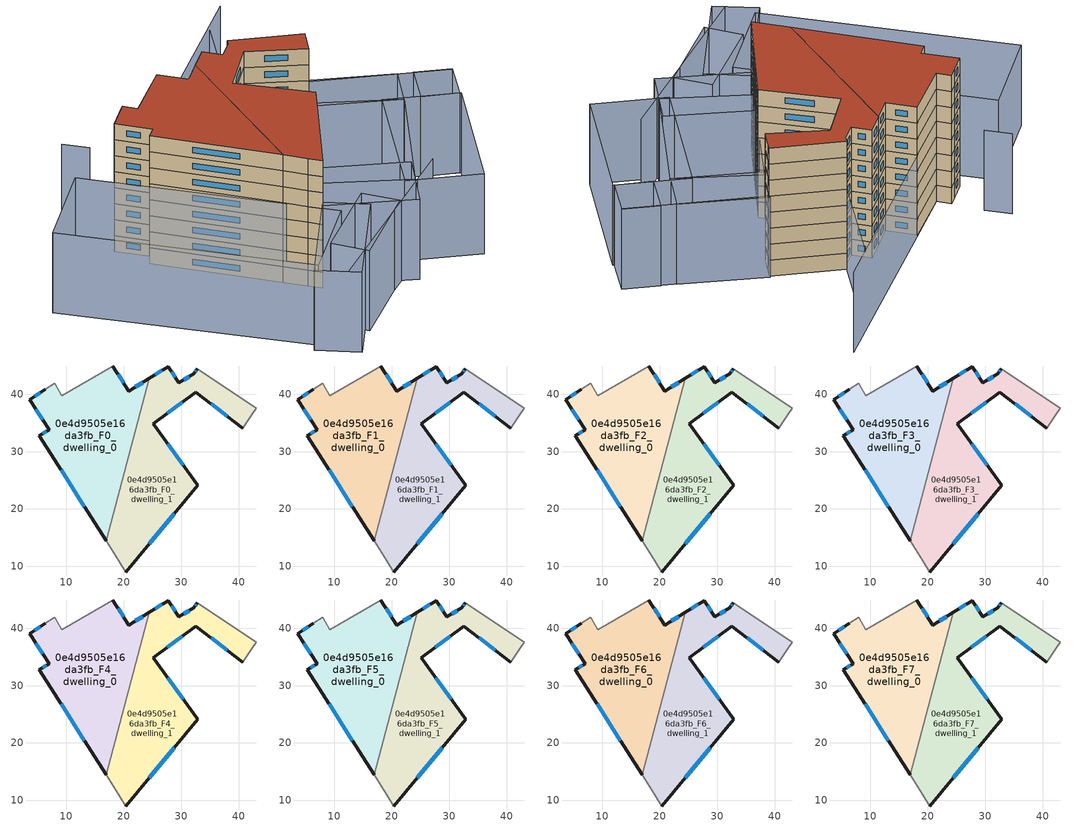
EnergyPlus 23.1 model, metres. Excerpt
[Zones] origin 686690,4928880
0e4d9505e16da3fb_F0_dwelling_0
 floor ground (EU_floor_Construction): 24.43,42.74 16.92,14.45 5.31,32.8 7.02,33.84 3.6,39.05 6.36,40.86 7.96,41.86 9.2,39.7 18.1,44.91 20.9,40.54 z0
 wall outside (EU_wall_Construction): 24.43,42.74 20.9,40.54 18.1,44.91 / 6.36,40.86 3.6,39.05 7.02,33.84 5.31,32.8 16.92,14.45 z0:3
 wall adiabatic (EU_wall_Construction): 18.1,44.91 9.2,39.7 7.96,41.86 6.36,40.86 z0:3
 wall to 0e4d9505e16da3fb_F0_dwelling_1 (EU_wall_Construction): 16.92,14.45 24.43,42.74 z0:3
 window (EU_Window_Construction): 19.99,41.96 19.01,43.49 / 23.28,42.02 22.05,41.25 / 9.09,26.83 13.15,20.42 / 6.47,33.5 5.87,33.14 / 4.71,37.35 5.91,35.53 / 5.47,40.27 4.5,39.64 z0.98:2.02
0e4d9505e16da3fb_F0_dwelling_1
 floor ground (EU_floor_Construction): 43.12,37.55 42.31,36.44 40.7,34.08 32.58,40.36 25.16,34.88 32.89,24.11 20.38,9.02 19.11,10.99 16.92,14.45 24.43,42.74 27.74,44.81 29.59,41.99 32.24,43.6 32.82,44.46 z0
 wall outside (EU_wall_Construction): 20.38,9.02 32.89,24.11 25.16,34.88 32.58,40.36 40.7,34.08 / 32.82,44.46 32.24,43.6 29.59,41.99 27.74,44.81 24.43,42.74 z0:3
 wall adiabatic (EU_wall_Construction): 16.92,14.45 19.11,10.99 20.38,9.02 / 40.7,34.08 42.31,36.44 43.12,37.55 32.82,44.46 z0:3
 window (EU_Window_Construction): 30.38,27.61 27.68,31.37 / 24.45,13.93 28.82,19.2 / 26.66,44.13 25.51,43.41 / 28.99,42.9 28.34,43.89 / 31.38,43.07 30.45,42.51 / 32.63,44.18 32.43,43.88 / 35.22,38.31 38.06,36.12 / 27.58,36.66 30.17,38.57 z0.98:2.02
0e4d9505e16da3fb_F1_dwelling_0
 floor to 0e4d9505e16da3fb_F0_dwelling_0 (EU_floor_Construction): 24.43,42.74 16.92,14.45 5.31,32.8 7.02,33.84 3.6,39.05 6.36,40.86 7.96,41.86 9.2,39.7 18.1,44.91 20.9,40.54 z3
 wall outside (EU_wall_Construction): 24.43,42.74 20.9,40.54 18.1,44.91 / 6.36,40.86 3.6,39.05 7.02,33.84 5.31,32.8 16.92,14.45 z3:6
 wall adiabatic (EU_wall_Construction): 18.1,44.91 9.2,39.7 7.96,41.86 6.36,40.86 z3:6
 wall to 0e4d9505e16da3fb_F1_dwelling_1 (EU_wall_Construction): 16.92,14.45 24.43,42.74 z3:6
 window (EU_Window_Construction): 19.99,41.96 19.01,43.49 / 23.28,42.02 22.05,41.25 / 9.09,26.83 13.15,20.42 / 6.47,33.5 5.87,33.14 / 4.71,37.35 5.91,35.53 / 5.47,40.27 4.5,39.64 z3.98:5.02
0e4d9505e16da3fb_F1_dwelling_1
 floor to 0e4d9505e16da3fb_F0_dwelling_1 (EU_floor_Construction): 43.12,37.55 42.31,36.44 40.7,34.08 32.58,40.36 25.16,34.88 32.89,24.11 20.38,9.02 19.11,10.99 16.92,14.45 24.43,42.74 27.74,44.81 29.59,41.99 32.24,43.6 32.82,44.46 z3
 wall outside (EU_wall_Construction): 20.38,9.02 32.89,24.11 25.16,34.88 32.58,40.36 40.7,34.08 / 32.82,44.46 32.24,43.6 29.59,41.99 27.74,44.81 24.43,42.74 z3:6
 wall adiabatic (EU_wall_Construction): 16.92,14.45 19.11,10.99 20.38,9.02 / 40.7,34.08 42.31,36.44 43.12,37.55 32.82,44.46 z3:6
 window (EU_Window_Construction): 30.38,27.61 27.68,31.37 / 24.45,13.93 28.82,19.2 / 26.66,44.13 25.51,43.41 / 28.99,42.9 28.34,43.89 / 31.38,43.07 30.45,42.51 / 32.63,44.18 32.43,43.88 / 35.22,38.31 38.06,36.12 / 27.58,36.66 30.17,38.57 z3.98:5.02
0e4d9505e16da3fb_F2_dwelling_0
 floor to 0e4d9505e16da3fb_F1_dwelling_0 (EU_floor_Construction): 24.43,42.74 16.92,14.45 5.31,32.8 7.02,33.84 3.6,39.05 6.36,40.86 7.96,41.86 9.2,39.7 18.1,44.91 20.9,40.54 z6
 wall outside (EU_wall_Construction): 24.43,42.74 20.9,40.54 18.1,44.91 / 6.36,40.86 3.6,39.05 7.02,33.84 5.31,32.8 16.92,14.45 z6:9
 wall adiabatic (EU_wall_Construction): 18.1,44.91 9.2,39.7 7.96,41.86 6.36,40.86 z6:9
 wall to 0e4d9505e16da3fb_F2_dwelling_1 (EU_wall_Construction): 16.92,14.45 24.43,42.74 z6:9
 window (EU_Window_Construction): 19.99,41.96 19.01,43.49 / 23.28,42.02 22.05,41.25 / 9.09,26.83 13.15,20.42 / 6.47,33.5 5.87,33.14 / 4.71,37.35 5.91,35.53 / 5.47,40.27 4.5,39.64 z6.98:8.02
0e4d9505e16da3fb_F2_dwelling_1
 floor to 0e4d9505e16da3fb_F1_dwelling_1 (EU_floor_Construction): 43.12,37.55 42.31,36.44 40.7,34.08 32.58,40.36 25.16,34.88 32.89,24.11 20.38,9.02 19.11,10.99 16.92,14.45 24.43,42.74 27.74,44.81 29.59,41.99 32.24,43.6 32.82,44.46 z6
 wall outside (EU_wall_Construction): 20.38,9.02 32.89,24.11 25.16,34.88 32.58,40.36 40.7,34.08 / 32.82,44.46 32.24,43.6 29.59,41.99 27.74,44.81 24.43,42.74 z6:9
 wall adiabatic (EU_wall_Construction): 16.92,14.45 19.11,10.99 20.38,9.02 / 40.7,34.08 42.31,36.44 43.12,37.55 32.82,44.46 z6:9
 window (EU_Window_Construction): 30.38,27.61 27.68,31.37 / 24.45,13.93 28.82,19.2 / 26.66,44.13 25.51,43.41 / 28.99,42.9 28.34,43.89 / 31.38,43.07 30.45,42.51 / 32.63,44.18 32.43,43.88 / 35.22,38.31 38.06,36.12 / 27.58,36.66 30.17,38.57 z6.98:8.02
0e4d9505e16da3fb_F3_dwelling_0
 floor to 0e4d9505e16da3fb_F2_dwelling_0 (EU_floor_Construction): 24.43,42.74 16.92,14.45 5.31,32.8 7.02,33.84 3.6,39.05 6.36,40.86 7.96,41.86 9.2,39.7 18.1,44.91 20.9,40.54 z9
 wall outside (EU_wall_Construction): 24.43,42.74 20.9,40.54 18.1,44.91 / 6.36,40.86 3.6,39.05 7.02,33.84 5.31,32.8 16.92,14.45 z9:12
 wall adiabatic (EU_wall_Construction): 18.1,44.91 9.2,39.7 7.96,41.86 6.36,40.86 z9:12
 wall to 0e4d9505e16da3fb_F3_dwelling_1 (EU_wall_Construction): 16.92,14.45 24.43,42.74 z9:12
 window (EU_Window_Construction): 19.99,41.96 19.01,43.49 / 23.28,42.02 22.05,41.25 / 9.09,26.83 13.15,20.42 / 6.47,33.5 5.87,33.14 / 4.71,37.35 5.91,35.53 / 5.47,40.27 4.5,39.64 z9.98:11.02
0e4d9505e16da3fb_F3_dwelling_1
 floor to 0e4d9505e16da3fb_F2_dwelling_1 (EU_floor_Construction): 43.12,37.55 42.31,36.44 40.7,34.08 32.58,40.36 25.16,34.88 32.89,24.11 20.38,9.02 19.11,10.99 16.92,14.45 24.43,42.74 27.74,44.81 29.59,41.99 32.24,43.6 32.82,44.46 z9
 wall outside (EU_wall_Construction): 20.38,9.02 32.89,24.11 25.16,34.88 32.58,40.36 40.7,34.08 / 32.82,44.46 32.24,43.6 29.59,41.99 27.74,44.81 24.43,42.74 z9:12
 wall adiabatic (EU_wall_Construction): 16.92,14.45 19.11,10.99 20.38,9.02 / 40.7,34.08 42.31,36.44 43.12,37.55 32.82,44.46 z9:12
 window (EU_Window_Construction): 30.38,27.61 27.68,31.37 / 24.45,13.93 28.82,19.2 / 26.66,44.13 25.51,43.41 / 28.99,42.9 28.34,43.89 / 31.38,43.07 30.45,42.51 / 32.63,44.18 32.43,43.88 / 35.22,38.31 38.06,36.12 / 27.58,36.66 30.17,38.57 z9.98:11.02
0e4d9505e16da3fb_F4_dwelling_0
 floor to 0e4d9505e16da3fb_F3_dwelling_0 (EU_floor_Construction): 24.43,42.74 16.92,14.45 5.31,32.8 7.02,33.84 3.6,39.05 6.36,40.86 7.96,41.86 9.2,39.7 18.1,44.91 20.9,40.54 z12
 wall outside (EU_wall_Construction): 24.43,42.74 20.9,40.54 18.1,44.91 / 6.36,40.86 3.6,39.05 7.02,33.84 5.31,32.8 16.92,14.45 z12:15
 wall adiabatic (EU_wall_Construction): 18.1,44.91 9.2,39.7 7.96,41.86 6.36,40.86 z12:15
 wall to 0e4d9505e16da3fb_F4_dwelling_1 (EU_wall_Construction): 16.92,14.45 24.43,42.74 z12:15
 window (EU_Window_Construction): 19.99,41.96 19.01,43.49 / 23.28,42.02 22.05,41.25 / 9.09,26.83 13.15,20.42 / 6.47,33.5 5.87,33.14 / 4.71,37.35 5.91,35.53 / 5.47,40.27 4.5,39.64 z12.98:14.02
0e4d9505e16da3fb_F4_dwelling_1
 floor to 0e4d9505e16da3fb_F3_dwelling_1 (EU_floor_Construction): 43.12,37.55 42.31,36.44 40.7,34.08 32.58,40.36 25.16,34.88 32.89,24.11 20.38,9.02 19.11,10.99 16.92,14.45 24.43,42.74 27.74,44.81 29.59,41.99 32.24,43.6 32.82,44.46 z12
 wall outside (EU_wall_Construction): 20.38,9.02 32.89,24.11 25.16,34.88 32.58,40.36 40.7,34.08 / 32.82,44.46 32.24,43.6 29.59,41.99 27.74,44.81 24.43,42.74 z12:15
 wall adiabatic (EU_wall_Construction): 16.92,14.45 19.11,10.99 20.38,9.02 / 40.7,34.08 42.31,36.44 43.12,37.55 32.82,44.46 z12:15
 window (EU_Window_Construction): 30.38,27.61 27.68,31.37 / 24.45,13.93 28.82,19.2 / 26.66,44.13 25.51,43.41 / 28.99,42.9 28.34,43.89 / 31.38,43.07 30.45,42.51 / 32.63,44.18 32.43,43.88 / 35.22,38.31 38.06,36.12 / 27.58,36.66 30.17,38.57 z12.98:14.02
0e4d9505e16da3fb_F5_dwelling_0
 floor to 0e4d9505e16da3fb_F4_dwelling_0 (EU_floor_Construction): 24.43,42.74 16.92,14.45 5.31,32.8 7.02,33.84 3.6,39.05 6.36,40.86 7.96,41.86 9.2,39.7 18.1,44.91 20.9,40.54 z15
 wall outside (EU_wall_Construction): 24.43,42.74 20.9,40.54 18.1,44.91 / 6.36,40.86 3.6,39.05 7.02,33.84 5.31,32.8 16.92,14.45 z15:18
 wall adiabatic (EU_wall_Construction): 18.1,44.91 9.2,39.7 7.96,41.86 6.36,40.86 z15:18
 wall to 0e4d9505e16da3fb_F5_dwelling_1 (EU_wall_Construction): 16.92,14.45 24.43,42.74 z15:18
 window (EU_Window_Construction): 19.99,41.96 19.01,43.49 / 23.28,42.02 22.05,41.25 / 9.09,26.83 13.15,20.42 / 6.47,33.5 5.87,33.14 / 4.71,37.35 5.91,35.53 / 5.47,40.27 4.5,39.64 z15.98:17.02
0e4d9505e16da3fb_F5_dwelling_1
 floor to 0e4d9505e16da3fb_F4_dwelling_1 (EU_floor_Construction): 43.12,37.55 42.31,36.44 40.7,34.08 32.58,40.36 25.16,34.88 32.89,24.11 20.38,9.02 19.11,10.99 16.92,14.45 24.43,42.74 27.74,44.81 29.59,41.99 32.24,43.6 32.82,44.46 z15
 wall outside (EU_wall_Construction): 20.38,9.02 32.89,24.11 25.16,34.88 32.58,40.36 40.7,34.08 / 32.82,44.46 32.24,43.6 29.59,41.99 27.74,44.81 24.43,42.74 z15:18
 wall adiabatic (EU_wall_Construction): 16.92,14.45 19.11,10.99 20.38,9.02 / 40.7,34.08 42.31,36.44 43.12,37.55 32.82,44.46 z15:18
 window (EU_Window_Construction): 30.38,27.61 27.68,31.37 / 24.45,13.93 28.82,19.2 / 26.66,44.13 25.51,43.41 / 28.99,42.9 28.34,43.89 / 31.38,43.07 30.45,42.51 / 32.63,44.18 32.43,43.88 / 35.22,38.31 38.06,36.12 / 27.58,36.66 30.17,38.57 z15.98:17.02
0e4d9505e16da3fb_F6_dwelling_0
 floor to 0e4d9505e16da3fb_F5_dwelling_0 (EU_floor_Construction): 24.43,42.74 16.92,14.45 5.31,32.8 7.02,33.84 3.6,39.05 6.36,40.86 7.96,41.86 9.2,39.7 18.1,44.91 20.9,40.54 z18
 wall outside (EU_wall_Construction): 24.43,42.74 20.9,40.54 18.1,44.91 / 6.36,40.86 3.6,39.05 7.02,33.84 5.31,32.8 16.92,14.45 z18:21
 wall adiabatic (EU_wall_Construction): 18.1,44.91 9.2,39.7 7.96,41.86 6.36,40.86 z18:21
 wall to 0e4d9505e16da3fb_F6_dwelling_1 (EU_wall_Construction): 16.92,14.45 24.43,42.74 z18:21
 window (EU_Window_Construction): 19.99,41.96 19.01,43.49 / 23.28,42.02 22.05,41.25 / 9.09,26.83 13.15,20.42 / 6.47,33.5 5.87,33.14 / 4.71,37.35 5.91,35.53 / 5.47,40.27 4.5,39.64 z18.98:20.02
0e4d9505e16da3fb_F6_dwelling_1
 floor to 0e4d9505e16da3fb_F5_dwelling_1 (EU_floor_Construction): 43.12,37.55 42.31,36.44 40.7,34.08 32.58,40.36 25.16,34.88 32.89,24.11 20.38,9.02 19.11,10.99 16.92,14.45 24.43,42.74 27.74,44.81 29.59,41.99 32.24,43.6 32.82,44.46 z18
 wall outside (EU_wall_Construction): 20.38,9.02 32.89,24.11 25.16,34.88 32.58,40.36 40.7,34.08 / 32.82,44.46 32.24,43.6 29.59,41.99 27.74,44.81 24.43,42.74 z18:21
 wall adiabatic (EU_wall_Construction): 16.92,14.45 19.11,10.99 20.38,9.02 / 40.7,34.08 42.31,36.44 43.12,37.55 32.82,44.46 z18:21
 window (EU_Window_Construction): 30.38,27.61 27.68,31.37 / 24.45,13.93 28.82,19.2 / 26.66,44.13 25.51,43.41 / 28.99,42.9 28.34,43.89 / 31.38,43.07 30.45,42.51 / 32.63,44.18 32.43,43.88 / 35.22,38.31 38.06,36.12 / 27.58,36.66 30.17,38.57 z18.98:20.02
0e4d9505e16da3fb_F7_dwelling_0
 floor to 0e4d9505e16da3fb_F6_dwelling_0 (EU_floor_Construction): 24.43,42.74 16.92,14.45 5.31,32.8 7.02,33.84 3.6,39.05 6.36,40.86 7.96,41.86 9.2,39.7 18.1,44.91 20.9,40.54 z21
 wall outside (EU_wall_Construction): 24.43,42.74 20.9,40.54 18.1,44.91 / 6.36,40.86 3.6,39.05 7.02,33.84 5.31,32.8 16.92,14.45 z21:24
 wall adiabatic (EU_wall_Construction): 18.1,44.91 9.2,39.7 7.96,41.86 6.36,40.86 z21:24
 wall to 0e4d9505e16da3fb_F7_dwelling_1 (EU_wall_Construction): 16.92,14.45 24.43,42.74 z21:24
 window (EU_Window_Construction): 19.99,41.96 19.01,43.49 / 23.28,42.02 22.05,41.25 / 9.09,26.83 13.15,20.42 / 6.47,33.5 5.87,33.14 / 4.71,37.35 5.91,35.53 / 5.47,40.27 4.5,39.64 z21.98:23.02
 roof outside (EU_roof_Construction): 16.92,14.45 24.43,42.74 20.9,40.54 18.1,44.91 9.2,39.7 7.96,41.86 6.36,40.86 3.6,39.05 7.02,33.84 5.31,32.8 z24
0e4d9505e16da3fb_F7_dwelling_1
 floor to 0e4d9505e16da3fb_F6_dwelling_1 (EU_floor_Construction): 43.12,37.55 42.31,36.44 40.7,34.08 32.58,40.36 25.16,34.88 32.89,24.11 20.38,9.02 19.11,10.99 16.92,14.45 24.43,42.74 27.74,44.81 29.59,41.99 32.24,43.6 32.82,44.46 z21
 wall outside (EU_wall_Construction): 20.38,9.02 32.89,24.11 25.16,34.88 32.58,40.36 40.7,34.08 / 32.82,44.46 32.24,43.6 29.59,41.99 27.74,44.81 24.43,42.74 z21:24
 wall adiabatic (EU_wall_Construction): 16.92,14.45 19.11,10.99 20.38,9.02 / 40.7,34.08 42.31,36.44 43.12,37.55 32.82,44.46 z21:24
 window (EU_Window_Construction): 30.38,27.61 27.68,31.37 / 24.45,13.93 28.82,19.2 / 26.66,44.13 25.51,43.41 / 28.99,42.9 28.34,43.89 / 31.38,43.07 30.45,42.51 / 32.63,44.18 32.43,43.88 / 35.22,38.31 38.06,36.12 / 27.58,36.66 30.17,38.57 z21.98:23.02
 roof outside (EU_roof_Construction): 32.89,24.11 25.16,34.88 32.58,40.36 40.7,34.08 42.31,36.44 43.12,37.55 32.82,44.46 32.24,43.6 29.59,41.99 27.74,44.81 24.43,42.74 16.92,14.45 19.11,10.99 20.38,9.02 z24
shading: 11.19,-6.92 42.76,7.75 / 3,50.51 5.5,46.76 / 62.54,24.47 32.82,44.46 / 32.82,44.46 42.34,58.61 / 48.29,62.58 7.64,38.78 / 30.89,2.46 17.54,-4.86 / 17.54,-4.86 14.42,0.83 / 14.42,0.83 27.76,8.16 / 27.76,8.16 30.89,2.46 / 7.29,-3 21.57,10.28 / 21.57,10.28 26.72,4.75 / 26.72,4.75 12.44,-8.53 / 12.44,-8.53 7.29,-3 / 27.32,18.46 39.72,9.42 / 39.72,9.42 33.28,0.57 / 33.28,0.57 20.88,9.61 / 20.88,9.61 27.32,18.46 / 48.48,25.65 58.95,18.57 / 58.95,18.57 45.75,-0.97 / 45.75,-0.97 35.28,6.1 / 35.28,6.1 48.48,25.65 / 25.11,14.62 39.55,32.58 / 39.55,32.58 51.15,23.26 / 51.15,23.26 36.7,5.29 / 36.7,5.29 25.11,14.62 / -15.41,32.88 -2.09,41.99 / -2.09,41.99 22.12,6.6 / 22.12,6.6 8.79,-2.51 / 8.79,-2.51 -15.41,32.88 / 51.05,23.34 38.95,31.84 / 38.95,31.84 43.2,37.88 / 43.2,37.88 55.3,29.37 / 55.3,29.37 51.05,23.34 / 62.61,24.58 58.78,18.69 / 58.78,18.69 53.58,22.08 / 53.58,22.08 57.41,27.96 / 57.41,27.96 62.61,24.58 z0:15
[Building]
EU S2 Campaign: North Axis=0; Terrain=City; Solar Distribution=FullExterior
[Site:Location]
Bologna: Latitude=44.5; Longitude=11.25; Time Zone=1; Elevation=37
[SizingPeriod:WeatherFileDays]
AnnualSizingPeriod: Begin Month=1; Begin Day of Month=1; End Month=12; End Day of Month=31; Day of Week for Start Day=Monday; Use Weather File Daylight Saving Period=No; Use Weather File Rain and Snow Indicators=No
[MATERIAL]
EU_InternalMass_Material: Roughness=MediumRough; Thickness=0.1; Conductivity=1; Density=1800; Specific Heat=900; Thermal Absorptance=0.9; Solar Absorptance=0.7; Visible Absorptance=0.7
[MATERIAL:NOMASS] Roughness=MediumRough; Thermal Absorptance=0.9; Solar Absorptance=0.7; Visible Absorptance=0.7
Name | Thermal Resistance
EU_wall_NoMass | 0.905828
EU_roof_NoMass | 0.37593
EU_floor_NoMass | 0.67114
[WINDOWMATERIAL:SIMPLEGLAZINGSYSTEM]
EU_Window_SimpleGlazing: UFactor=4.52486; Solar Heat Gain Coefficient=0.85; Visible Transmittance=0.85
[CONSTRUCTION]
EU_wall_Construction: EU_wall_NoMass
EU_roof_Construction: EU_roof_NoMass
EU_floor_Construction: EU_floor_NoMass
EU_InternalMass_Construction: EU_InternalMass_Material
EU_Window_Construction: EU_Window_SimpleGlazing
[ZONE] Type=1; Multiplier=1; Ceiling Height=autocalculate; Floor Area=autocalculate; Part of Total Floor Area=Yes
Name | Volume
0e4d9505e16da3fb_F0_dwelling_0; 0e4d9505e16da3fb_F1_dwelling_0; 0e4d9505e16da3fb_F2_dwelling_0; 0e4d9505e16da3fb_F3_dwelling_0; 0e4d9505e16da3fb_F4_dwelling_0; 0e4d9505e16da3fb_F5_dwelling_0; 0e4d9505e16da3fb_F6_dwelling_0; 0e4d9505e16da3fb_F7_dwelling_0 | 940.148
0e4d9505e16da3fb_F0_dwelling_1 | 940.156
0e4d9505e16da3fb_F1_dwelling_1; 0e4d9505e16da3fb_F2_dwelling_1; 0e4d9505e16da3fb_F3_dwelling_1; 0e4d9505e16da3fb_F4_dwelling_1; 0e4d9505e16da3fb_F5_dwelling_1; 0e4d9505e16da3fb_F6_dwelling_1; 0e4d9505e16da3fb_F7_dwelling_1 | 940.155
[INTERNALMASS] Construction=EU_InternalMass_Construction
Name | Zone or ZoneList | Surface Area
0e4d9505e16da3fb_F0_dwelling_0_EU_InternalMass | 0e4d9505e16da3fb_F0_dwelling_0 | 313.382
0e4d9505e16da3fb_F0_dwelling_1_EU_InternalMass | 0e4d9505e16da3fb_F0_dwelling_1 | 313.385
0e4d9505e16da3fb_F1_dwelling_0_EU_InternalMass | 0e4d9505e16da3fb_F1_dwelling_0 | 313.382
0e4d9505e16da3fb_F1_dwelling_1_EU_InternalMass | 0e4d9505e16da3fb_F1_dwelling_1 | 313.385
0e4d9505e16da3fb_F2_dwelling_0_EU_InternalMass | 0e4d9505e16da3fb_F2_dwelling_0 | 313.382
0e4d9505e16da3fb_F2_dwelling_1_EU_InternalMass | 0e4d9505e16da3fb_F2_dwelling_1 | 313.385
0e4d9505e16da3fb_F3_dwelling_0_EU_InternalMass | 0e4d9505e16da3fb_F3_dwelling_0 | 313.382
0e4d9505e16da3fb_F3_dwelling_1_EU_InternalMass | 0e4d9505e16da3fb_F3_dwelling_1 | 313.385
0e4d9505e16da3fb_F4_dwelling_0_EU_InternalMass | 0e4d9505e16da3fb_F4_dwelling_0 | 313.382
0e4d9505e16da3fb_F4_dwelling_1_EU_InternalMass | 0e4d9505e16da3fb_F4_dwelling_1 | 313.385
0e4d9505e16da3fb_F5_dwelling_0_EU_InternalMass | 0e4d9505e16da3fb_F5_dwelling_0 | 313.382
0e4d9505e16da3fb_F5_dwelling_1_EU_InternalMass | 0e4d9505e16da3fb_F5_dwelling_1 | 313.385
0e4d9505e16da3fb_F6_dwelling_0_EU_InternalMass | 0e4d9505e16da3fb_F6_dwelling_0 | 313.382
0e4d9505e16da3fb_F6_dwelling_1_EU_InternalMass | 0e4d9505e16da3fb_F6_dwelling_1 | 313.385
0e4d9505e16da3fb_F7_dwelling_0_EU_InternalMass | 0e4d9505e16da3fb_F7_dwelling_0 | 313.382
0e4d9505e16da3fb_F7_dwelling_1_EU_InternalMass | 0e4d9505e16da3fb_F7_dwelling_1 | 313.385
[OTHEREQUIPMENT] Fuel Type=Electricity; Design Level Calculation Method=Watts/Area; Power per Zone Floor Area=1; Fraction Latent=0; Fraction Radiant=0; Fraction Lost=0; Carbon Dioxide Generation Rate=0; EndUse Subcategory=EU_Step8_InternalGains
Name | Zone or ZoneList or Space or SpaceList | Schedule
EU_Step8_InternalGain_0e4d9505e16da3fb_F0_dwelling_0_f000 | 0e4d9505e16da3fb_F0_dwelling_0 | EU_Step8_GainSchedule_0e4d9505e16da3fb_F0_dwelling_0_f000
EU_Step8_InternalGain_0e4d9505e16da3fb_F0_dwelling_1_f000 | 0e4d9505e16da3fb_F0_dwelling_1 | EU_Step8_GainSchedule_0e4d9505e16da3fb_F0_dwelling_1_f000
EU_Step8_InternalGain_0e4d9505e16da3fb_F1_dwelling_0_f000 | 0e4d9505e16da3fb_F1_dwelling_0 | EU_Step8_GainSchedule_0e4d9505e16da3fb_F1_dwelling_0_f000
EU_Step8_InternalGain_0e4d9505e16da3fb_F1_dwelling_1_f000 | 0e4d9505e16da3fb_F1_dwelling_1 | EU_Step8_GainSchedule_0e4d9505e16da3fb_F1_dwelling_1_f000
EU_Step8_InternalGain_0e4d9505e16da3fb_F2_dwelling_0_f000 | 0e4d9505e16da3fb_F2_dwelling_0 | EU_Step8_GainSchedule_0e4d9505e16da3fb_F2_dwelling_0_f000
EU_Step8_InternalGain_0e4d9505e16da3fb_F2_dwelling_1_f000 | 0e4d9505e16da3fb_F2_dwelling_1 | EU_Step8_GainSchedule_0e4d9505e16da3fb_F2_dwelling_1_f000
EU_Step8_InternalGain_0e4d9505e16da3fb_F3_dwelling_0_f000 | 0e4d9505e16da3fb_F3_dwelling_0 | EU_Step8_GainSchedule_0e4d9505e16da3fb_F3_dwelling_0_f000
EU_Step8_InternalGain_0e4d9505e16da3fb_F3_dwelling_1_f000 | 0e4d9505e16da3fb_F3_dwelling_1 | EU_Step8_GainSchedule_0e4d9505e16da3fb_F3_dwelling_1_f000
EU_Step8_InternalGain_0e4d9505e16da3fb_F4_dwelling_0_f000 | 0e4d9505e16da3fb_F4_dwelling_0 | EU_Step8_GainSchedule_0e4d9505e16da3fb_F4_dwelling_0_f000
EU_Step8_InternalGain_0e4d9505e16da3fb_F4_dwelling_1_f000 | 0e4d9505e16da3fb_F4_dwelling_1 | EU_Step8_GainSchedule_0e4d9505e16da3fb_F4_dwelling_1_f000
EU_Step8_InternalGain_0e4d9505e16da3fb_F5_dwelling_0_f000 | 0e4d9505e16da3fb_F5_dwelling_0 | EU_Step8_GainSchedule_0e4d9505e16da3fb_F5_dwelling_0_f000
EU_Step8_InternalGain_0e4d9505e16da3fb_F5_dwelling_1_f000 | 0e4d9505e16da3fb_F5_dwelling_1 | EU_Step8_GainSchedule_0e4d9505e16da3fb_F5_dwelling_1_f000
EU_Step8_InternalGain_0e4d9505e16da3fb_F6_dwelling_0_f000 | 0e4d9505e16da3fb_F6_dwelling_0 | EU_Step8_GainSchedule_0e4d9505e16da3fb_F6_dwelling_0_f000
EU_Step8_InternalGain_0e4d9505e16da3fb_F6_dwelling_1_f000 | 0e4d9505e16da3fb_F6_dwelling_1 | EU_Step8_GainSchedule_0e4d9505e16da3fb_F6_dwelling_1_f000
EU_Step8_InternalGain_0e4d9505e16da3fb_F7_dwelling_0_f000 | 0e4d9505e16da3fb_F7_dwelling_0 | EU_Step8_GainSchedule_0e4d9505e16da3fb_F7_dwelling_0_f000
EU_Step8_InternalGain_0e4d9505e16da3fb_F7_dwelling_1_f000 | 0e4d9505e16da3fb_F7_dwelling_1 | EU_Step8_GainSchedule_0e4d9505e16da3fb_F7_dwelling_1_f000
[ZONEVENTILATION:DESIGNFLOWRATE] Schedule=EU_AlwaysOn; Design Flow Rate Calculation Method=AirChanges/Hour; Air Changes per Hour=0.73129; Ventilation Type=Natural; Fan Pressure Rise=0; Fan Total Efficiency=1; Constant Term Coefficient=1; Temperature Term Coefficient=0; Velocity Term Coefficient=0; Velocity Squared Term Coefficient=0; Minimum Indoor Temperature=-100; Maximum Indoor Temperature=100; Delta Temperature=-100; Minimum Outdoor Temperature=-100; Maximum Outdoor Temperature=100; Maximum Wind Speed=40
Name | Zone or ZoneList or Space or SpaceList
EU_ConstantAir_0e4d9505e16da3fb_F0_dwelling_0 | 0e4d9505e16da3fb_F0_dwelling_0
EU_ConstantAir_0e4d9505e16da3fb_F0_dwelling_1 | 0e4d9505e16da3fb_F0_dwelling_1
EU_ConstantAir_0e4d9505e16da3fb_F1_dwelling_0 | 0e4d9505e16da3fb_F1_dwelling_0
EU_ConstantAir_0e4d9505e16da3fb_F1_dwelling_1 | 0e4d9505e16da3fb_F1_dwelling_1
EU_ConstantAir_0e4d9505e16da3fb_F2_dwelling_0 | 0e4d9505e16da3fb_F2_dwelling_0
EU_ConstantAir_0e4d9505e16da3fb_F2_dwelling_1 | 0e4d9505e16da3fb_F2_dwelling_1
EU_ConstantAir_0e4d9505e16da3fb_F3_dwelling_0 | 0e4d9505e16da3fb_F3_dwelling_0
EU_ConstantAir_0e4d9505e16da3fb_F3_dwelling_1 | 0e4d9505e16da3fb_F3_dwelling_1
EU_ConstantAir_0e4d9505e16da3fb_F4_dwelling_0 | 0e4d9505e16da3fb_F4_dwelling_0
EU_ConstantAir_0e4d9505e16da3fb_F4_dwelling_1 | 0e4d9505e16da3fb_F4_dwelling_1
EU_ConstantAir_0e4d9505e16da3fb_F5_dwelling_0 | 0e4d9505e16da3fb_F5_dwelling_0
EU_ConstantAir_0e4d9505e16da3fb_F5_dwelling_1 | 0e4d9505e16da3fb_F5_dwelling_1
EU_ConstantAir_0e4d9505e16da3fb_F6_dwelling_0 | 0e4d9505e16da3fb_F6_dwelling_0
EU_ConstantAir_0e4d9505e16da3fb_F6_dwelling_1 | 0e4d9505e16da3fb_F6_dwelling_1
EU_ConstantAir_0e4d9505e16da3fb_F7_dwelling_0 | 0e4d9505e16da3fb_F7_dwelling_0
EU_ConstantAir_0e4d9505e16da3fb_F7_dwelling_1 | 0e4d9505e16da3fb_F7_dwelling_1
[HVACTEMPLATE:THERMOSTAT] Constant Heating Setpoint=20; Constant Cooling Setpoint=50
EU_HeatOnly_0e4d9505e16da3fb_F0_dwelling_0; EU_HeatOnly_0e4d9505e16da3fb_F0_dwelling_1; EU_HeatOnly_0e4d9505e16da3fb_F1_dwelling_0; EU_HeatOnly_0e4d9505e16da3fb_F1_dwelling_1; EU_HeatOnly_0e4d9505e16da3fb_F2_dwelling_0; EU_HeatOnly_0e4d9505e16da3fb_F2_dwelling_1; EU_HeatOnly_0e4d9505e16da3fb_F3_dwelling_0; EU_HeatOnly_0e4d9505e16da3fb_F3_dwelling_1; EU_HeatOnly_0e4d9505e16da3fb_F4_dwelling_0; EU_HeatOnly_0e4d9505e16da3fb_F4_dwelling_1; EU_HeatOnly_0e4d9505e16da3fb_F5_dwelling_0; EU_HeatOnly_0e4d9505e16da3fb_F5_dwelling_1; EU_HeatOnly_0e4d9505e16da3fb_F6_dwelling_0; EU_HeatOnly_0e4d9505e16da3fb_F6_dwelling_1; EU_HeatOnly_0e4d9505e16da3fb_F7_dwelling_0; EU_HeatOnly_0e4d9505e16da3fb_F7_dwelling_1
[HVACTEMPLATE:ZONE:IDEALLOADSAIRSYSTEM] System Availability Schedule=EU_AlwaysOn; Maximum Heating Supply Air Temperature=50; Minimum Cooling Supply Air Temperature=13; Maximum Heating Supply Air Humidity Ratio=0.0156; Minimum Cooling Supply Air Humidity Ratio=0.0077; Heating Limit=NoLimit; Cooling Limit=NoLimit; Heating Availability Schedule=EU_AlwaysOn; Cooling Availability Schedule=EU_CoolingOff; Dehumidification Control Type=ConstantSensibleHeatRatio; Cooling Sensible Heat Ratio=0.7; Dehumidification Setpoint=60; Humidification Control Type=None; Humidification Setpoint=30; Outdoor Air Method=None; Outdoor Air Flow Rate per Person=0.00944; Outdoor Air Flow Rate per Zone Floor Area=0; Outdoor Air Flow Rate per Zone=0; Demand Controlled Ventilation Type=None; Outdoor Air Economizer Type=NoEconomizer; Heat Recovery Type=None; Sensible Heat Recovery Effectiveness=0.7; Latent Heat Recovery Effectiveness=0.65
Name | Template Thermostat
0e4d9505e16da3fb_F0_dwelling_0 | EU_HeatOnly_0e4d9505e16da3fb_F0_dwelling_0
0e4d9505e16da3fb_F0_dwelling_1 | EU_HeatOnly_0e4d9505e16da3fb_F0_dwelling_1
0e4d9505e16da3fb_F1_dwelling_0 | EU_HeatOnly_0e4d9505e16da3fb_F1_dwelling_0
0e4d9505e16da3fb_F1_dwelling_1 | EU_HeatOnly_0e4d9505e16da3fb_F1_dwelling_1
0e4d9505e16da3fb_F2_dwelling_0 | EU_HeatOnly_0e4d9505e16da3fb_F2_dwelling_0
0e4d9505e16da3fb_F2_dwelling_1 | EU_HeatOnly_0e4d9505e16da3fb_F2_dwelling_1
0e4d9505e16da3fb_F3_dwelling_0 | EU_HeatOnly_0e4d9505e16da3fb_F3_dwelling_0
0e4d9505e16da3fb_F3_dwelling_1 | EU_HeatOnly_0e4d9505e16da3fb_F3_dwelling_1
0e4d9505e16da3fb_F4_dwelling_0 | EU_HeatOnly_0e4d9505e16da3fb_F4_dwelling_0
0e4d9505e16da3fb_F4_dwelling_1 | EU_HeatOnly_0e4d9505e16da3fb_F4_dwelling_1
0e4d9505e16da3fb_F5_dwelling_0 | EU_HeatOnly_0e4d9505e16da3fb_F5_dwelling_0
0e4d9505e16da3fb_F5_dwelling_1 | EU_HeatOnly_0e4d9505e16da3fb_F5_dwelling_1
0e4d9505e16da3fb_F6_dwelling_0 | EU_HeatOnly_0e4d9505e16da3fb_F6_dwelling_0
0e4d9505e16da3fb_F6_dwelling_1 | EU_HeatOnly_0e4d9505e16da3fb_F6_dwelling_1
0e4d9505e16da3fb_F7_dwelling_0 | EU_HeatOnly_0e4d9505e16da3fb_F7_dwelling_0
0e4d9505e16da3fb_F7_dwelling_1 | EU_HeatOnly_0e4d9505e16da3fb_F7_dwelling_1
[SIZING:ZONE] Zone Cooling Design Supply Air Temperature Input Method=SupplyAirTemperature; Zone Cooling Design Supply Air Temperature=13; Zone Heating Design Supply Air Temperature Input Method=SupplyAirTemperature; Zone Heating Design Supply Air Temperature=50; Zone Cooling Design Supply Air Humidity Ratio=0.008; Zone Heating Design Supply Air Humidity Ratio=0.008; Cooling Design Air Flow Method=DesignDay; Cooling Design Air Flow Rate=0; Cooling Minimum Air Flow per Zone Floor Area=0.000762; Cooling Minimum Air Flow=0; Cooling Minimum Air Flow Fraction=0.2; Heating Design Air Flow Method=DesignDay; Heating Design Air Flow Rate=0; Heating Maximum Air Flow per Zone Floor Area=0.002032; Heating Maximum Air Flow=0.141576; Heating Maximum Air Flow Fraction=0.3; Account for Dedicated Outdoor Air System=No; Dedicated Outdoor Air System Control Strategy=NeutralSupplyAir; Dedicated Outdoor Air Low Setpoint Temperature for Design=autosize; Dedicated Outdoor Air High Setpoint Temperature for Design=autosize; Zone Load Sizing Method=Sensible Load Only No Latent Load; Zone Latent Cooling Design Supply Air Humidity Ratio Input Method=HumidityRatioDifference; Zone Cooling Design Supply Air Humidity Ratio Difference=0.005; Zone Latent Heating Design Supply Air Humidity Ratio Input Method=HumidityRatioDifference; Zone Humidification Design Supply Air Humidity Ratio Difference=0.005
0e4d9505e16da3fb_F0_dwelling_0; 0e4d9505e16da3fb_F0_dwelling_1; 0e4d9505e16da3fb_F1_dwelling_0; 0e4d9505e16da3fb_F1_dwelling_1; 0e4d9505e16da3fb_F2_dwelling_0; 0e4d9505e16da3fb_F2_dwelling_1; 0e4d9505e16da3fb_F3_dwelling_0; 0e4d9505e16da3fb_F3_dwelling_1; 0e4d9505e16da3fb_F4_dwelling_0; 0e4d9505e16da3fb_F4_dwelling_1; 0e4d9505e16da3fb_F5_dwelling_0; 0e4d9505e16da3fb_F5_dwelling_1; 0e4d9505e16da3fb_F6_dwelling_0; 0e4d9505e16da3fb_F6_dwelling_1; 0e4d9505e16da3fb_F7_dwelling_0; 0e4d9505e16da3fb_F7_dwelling_1
[SCHEDULE:CONSTANT]
Name | Hourly Value
EU_AlwaysOn | 1
EU_CoolingOff | 0
[SCHEDULE:FILE] Column Number=1; Rows to Skip at Top=0; Number of Hours of Data=8760; Column Separator=Comma; Interpolate to Timestep=No; Minutes per Item=60; Adjust Schedule for Daylight Savings=Yes
Name | File
EU_Step8_GainSchedule_0e4d9505e16da3fb_F0_dwelling_0_f000 | ../../schedules/0e4d9505e16da3fb/0e4d9505e16da3fb_F0_dwelling_0_f000_gain.csv
EU_Step8_GainSchedule_0e4d9505e16da3fb_F0_dwelling_1_f000 | ../../schedules/0e4d9505e16da3fb/0e4d9505e16da3fb_F0_dwelling_1_f000_gain.csv
EU_Step8_GainSchedule_0e4d9505e16da3fb_F1_dwelling_0_f000 | ../../schedules/0e4d9505e16da3fb/0e4d9505e16da3fb_F1_dwelling_0_f000_gain.csv
EU_Step8_GainSchedule_0e4d9505e16da3fb_F1_dwelling_1_f000 | ../../schedules/0e4d9505e16da3fb/0e4d9505e16da3fb_F1_dwelling_1_f000_gain.csv
EU_Step8_GainSchedule_0e4d9505e16da3fb_F2_dwelling_0_f000 | ../../schedules/0e4d9505e16da3fb/0e4d9505e16da3fb_F2_dwelling_0_f000_gain.csv
EU_Step8_GainSchedule_0e4d9505e16da3fb_F2_dwelling_1_f000 | ../../schedules/0e4d9505e16da3fb/0e4d9505e16da3fb_F2_dwelling_1_f000_gain.csv
EU_Step8_GainSchedule_0e4d9505e16da3fb_F3_dwelling_0_f000 | ../../schedules/0e4d9505e16da3fb/0e4d9505e16da3fb_F3_dwelling_0_f000_gain.csv
EU_Step8_GainSchedule_0e4d9505e16da3fb_F3_dwelling_1_f000 | ../../schedules/0e4d9505e16da3fb/0e4d9505e16da3fb_F3_dwelling_1_f000_gain.csv
EU_Step8_GainSchedule_0e4d9505e16da3fb_F4_dwelling_0_f000 | ../../schedules/0e4d9505e16da3fb/0e4d9505e16da3fb_F4_dwelling_0_f000_gain.csv
EU_Step8_GainSchedule_0e4d9505e16da3fb_F4_dwelling_1_f000 | ../../schedules/0e4d9505e16da3fb/0e4d9505e16da3fb_F4_dwelling_1_f000_gain.csv
EU_Step8_GainSchedule_0e4d9505e16da3fb_F5_dwelling_0_f000 | ../../schedules/0e4d9505e16da3fb/0e4d9505e16da3fb_F5_dwelling_0_f000_gain.csv
EU_Step8_GainSchedule_0e4d9505e16da3fb_F5_dwelling_1_f000 | ../../schedules/0e4d9505e16da3fb/0e4d9505e16da3fb_F5_dwelling_1_f000_gain.csv
EU_Step8_GainSchedule_0e4d9505e16da3fb_F6_dwelling_0_f000 | ../../schedules/0e4d9505e16da3fb/0e4d9505e16da3fb_F6_dwelling_0_f000_gain.csv
EU_Step8_GainSchedule_0e4d9505e16da3fb_F6_dwelling_1_f000 | ../../schedules/0e4d9505e16da3fb/0e4d9505e16da3fb_F6_dwelling_1_f000_gain.csv
EU_Step8_GainSchedule_0e4d9505e16da3fb_F7_dwelling_0_f000 | ../../schedules/0e4d9505e16da3fb/0e4d9505e16da3fb_F7_dwelling_0_f000_gain.csv
EU_Step8_GainSchedule_0e4d9505e16da3fb_F7_dwelling_1_f000 | ../../schedules/0e4d9505e16da3fb/0e4d9505e16da3fb_F7_dwelling_1_f000_gain.csv
